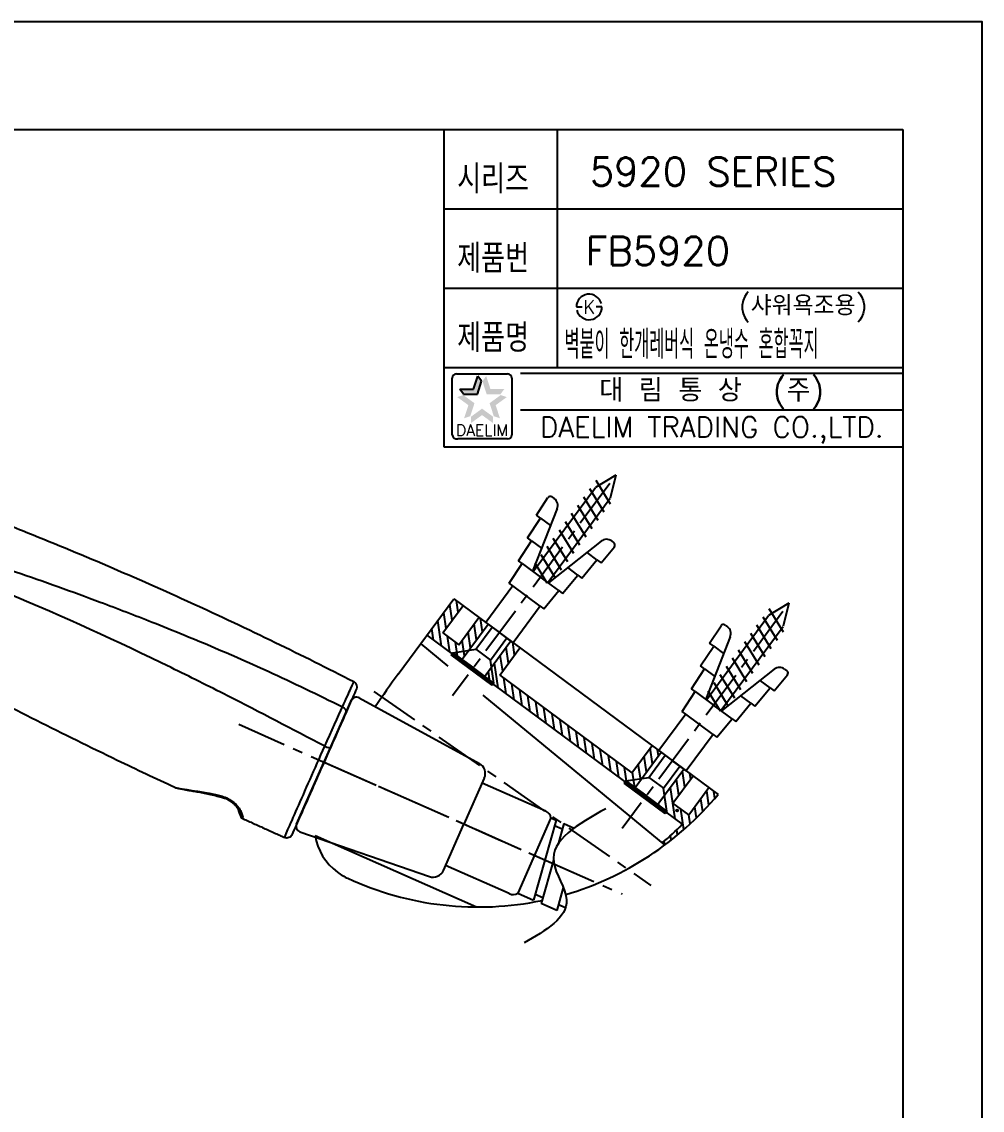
# Model space of a CAD drawing. Extents: x 20895 to 21489, y -3026 to -2606.
# Drawn here: x 21319.8 to 21489.3, y -2798.3 to -2606.2 of the extents above; entities that cross this region are included whole.
import ezdxf
from ezdxf.enums import TextEntityAlignment as Align

# ---------------------------------------------------------------- set-up
doc = ezdxf.new("R2010")
doc.units = 0
doc.header["$LTSCALE"] = 7
doc.header["$MEASUREMENT"] = 0
doc.linetypes.add('CENTER', pattern=[2, 1.25, -0.25, 0.25, -0.25])
doc.layers.get('0').update_dxf_attribs({"color": 2, "linetype": 'CONTINUOUS'})
for name, color, linetype in [('1', 1, 'CENTER'), ('41', 7, 'CONTINUOUS'), ('CL', 1, 'CENTER'), ('D', 2, 'CONTINUOUS'), ('DIM', 2, 'CONTINUOUS'), ('DWG', 7, 'CONTINUOUS'), ('HT', 3, 'CONTINUOUS'), ('TXT', 4, 'CONTINUOUS')]:
    doc.layers.add(name, color=color, linetype=linetype)
doc.styles.add('GHS', font='ROMANS.shx', dxfattribs={"bigfont": 'GHS.shx'})
doc.styles.add('ROMANS', font='romans')

# ---------------------------------------------------------------- blocks, each defined once
blk = doc.blocks.new('S')
at = {"layer": 'DWG', "color": 2}
for p, q in [((5596.35, 3276.4), (5600.01, 3276.61)), ((5592.17, 3275.28), (5596.35, 3275.51)), ((5592.17, 3274.41), (5592.17, 3275.28)), ((5596.35, 3275.51), (5596.35, 3276.4)), ((5596.35, 3275.51), (5596.35, 3273.32)), ((5600.54, 3276.11), (5600.54, 3275.6)), ((5568.04, 3273.82), (5567.54, 3273.82)), ((5567.54, 3264.82), (5567.54, 3273.82)), ((5568.04, 3273.82), (5568.04, 3269.32)), ((5568.04, 3273.82), (5570.94, 3270.92)), ((5583.79, 3273.12), (5587.98, 3273.36)), ((5583.79, 3272.32), (5583.79, 3273.12)), ((5587.98, 3274.17), (5592.17, 3274.41)), ((5587.98, 3273.36), (5587.98, 3274.17)), ((5599.43, 3274.15), (5587.98, 3271.06)), ((5587.98, 3273.36), (5587.98, 3269.32)), ((5592.17, 3274.41), (5592.17, 3272.19)), ((5570.94, 3270.92), (5575.79, 3270.92)), ((5570.94, 3270.92), (5570.94, 3267.72)), ((5583.79, 3272.32), (5575.79, 3272.32)), ((5575.79, 3272.32), (5575.79, 3269.32)), ((5583.79, 3266.32), (5583.79, 3272.32)), ((5587.82, 3267.72), (5589.37, 3271.57)), ((5587.98, 3270.92), (5606.46, 3270.92)), ((5589.37, 3267.07), (5591.18, 3271.57)), ((5591.18, 3267.07), (5592.99, 3271.57)), ((5592.99, 3267.07), (5594.8, 3271.57)), ((5594.8, 3267.07), (5596.61, 3271.57)), ((5596.61, 3267.07), (5598.42, 3271.57)), ((5598.42, 3267.07), (5600.23, 3271.57)), ((5600.23, 3267.07), (5602.04, 3271.57)), ((5602.04, 3267.07), (5603.85, 3271.57)), ((5603.85, 3267.07), (5605.66, 3271.57)), ((5605.66, 3267.07), (5607.47, 3271.57)), ((5610.33, 3269.33), (5606.46, 3270.92)), ((5568.04, 3264.82), (5568.04, 3269.32)), ((5575.79, 3266.32), (5575.79, 3269.32)), ((5587.98, 3265.28), (5587.98, 3269.32)), ((5610.33, 3269.33), (5606.47, 3267.72)), ((5568.04, 3264.82), (5570.94, 3267.72)), ((5570.94, 3267.72), (5575.79, 3267.72)), ((5587.98, 3267.72), (5606.46, 3267.72)), ((5599.43, 3264.49), (5587.98, 3267.59)), ((5583.79, 3266.32), (5575.79, 3266.32)), ((5583.79, 3266.32), (5583.79, 3265.52)), ((5583.79, 3265.52), (5587.98, 3265.28)), ((5587.98, 3265.28), (5587.98, 3264.47)), ((5592.17, 3264.23), (5592.17, 3266.45)), ((5596.35, 3263.13), (5596.35, 3265.32)), ((5567.54, 3264.82), (5568.04, 3264.82)), ((5587.98, 3264.47), (5592.17, 3264.23)), ((5592.17, 3264.23), (5592.17, 3263.37)), ((5592.17, 3263.37), (5596.35, 3263.13)), ((5596.35, 3263.13), (5596.35, 3262.24)), ((5600.54, 3263.04), (5600.54, 3262.53)), ((5596.35, 3262.24), (5600.01, 3262.03))]:
    blk.add_line(p, q, dxfattribs=at)
for centre, radius, start, end in [((5600.04, 3276.11), 0.5, 0.0005, 93.2254), ((5599.04, 3275.6), 1.5, 285.1209, 0.0005), ((5599.04, 3263.04), 1.5, 0.0005, 74.8801), ((5600.04, 3262.53), 0.5, 266.7756, 0.0005)]:
    blk.add_arc(centre, radius, start, end, dxfattribs=at)

msp = doc.modelspace()

# ---------------------------------------------------------------- hatches: boundary and pattern name
at = {"layer": 'HT'}
h = msp.add_hatch(dxfattribs=at)
h.set_pattern_fill('ANSI31', color=256, scale=10, angle=53.4895)
h.set_pattern_definition([(98.4895, (-33632.0384, 9903.3452), (-1.236303668, -0.184535203), [])])
h.paths.add_polyline_path([(21427.47656, -2738.75649), (21404.16788, -2721.50236), (21407.7377, -2716.67987), (21406.1302, -2715.48993), (21401.37044, -2721.91992), (21427.89412, -2741.55393), (21432.65388, -2735.12395), (21431.04639, -2733.93401)])
h.paths.add_polyline_path([(21396.93415, -2716.14763), (21394.12103, -2714.06524), (21397.69085, -2709.24275), (21396.08335, -2708.05281), (21391.32359, -2714.48279), (21397.3517, -2718.94507), (21402.11146, -2712.51508), (21400.50397, -2711.32514)])
edge = h.paths.add_edge_path()
edge.add_arc((21400.38333, -2707.42936), 55, 306.7483855, 320.3006955)
edge.add_line((21442.70073, -2742.56107), (21441.09323, -2741.37113))
edge.add_line((21441.09323, -2741.37113), (21437.52341, -2746.19362))
edge.add_line((21437.52341, -2746.19362), (21434.7103, -2744.11123))
edge.add_line((21434.7103, -2744.11123), (21438.28012, -2739.28874))
edge.add_line((21438.28012, -2739.28874), (21436.67262, -2738.0988))
edge.add_line((21436.67262, -2738.0988), (21431.91286, -2744.52878))
edge.add_line((21431.91286, -2744.52878), (21436.37193, -2747.82959))
edge.add_arc((21401.6846, -2713.93211), 48.5, 309.9450569, 315.659815, ccw=False)
edge.add_line((21432.82416, -2751.11514), (21433.28994, -2751.49924))

# ---------------------------------------------------------------- linework, layer by layer
at = {"color": 7}
for p, q in [((21394.31243, -2625.23662), (21394.31243, -2681.23662)), ((21414.31243, -2625.23662), (21414.31243, -2667.23662)), ((21394.31243, -2639.23662), (21475.31243, -2639.23662)), ((21394.31243, -2653.23662), (21475.31243, -2653.23662)), ((21394.31243, -2667.23662), (21475.31243, -2667.23662)), ((21394.31243, -2681.23662), (21475.31243, -2681.23662))]:
    msp.add_line(p, q, dxfattribs=at)
at = {"color": 2, "linetype": 'Continuous'}
for p, q in [((21395.78992, -2679.1021), (21395.78992, -2669.1021)), ((21396.53992, -2668.3521), (21405.53992, -2668.3521)), ((21406.28992, -2669.1021), (21406.28992, -2679.1021)), ((21407.81243, -2668.23662), (21475.31243, -2668.23662)), ((21407.81243, -2674.73662), (21475.31243, -2674.73662)), ((21405.53992, -2679.8521), (21396.78992, -2679.8521))]:
    msp.add_line(p, q, dxfattribs=at)
at = {"color": 2}
for p, q in [((21399.55156, -2671.05356), (21400.30093, -2668.74724)), ((21400.96603, -2669.66267), (21400.30093, -2668.74724)), ((21397.79165, -2671.96899), (21397.12655, -2671.05356)), ((21397.12655, -2671.05356), (21399.55156, -2671.05356)), ((21400.21667, -2671.96899), (21400.96603, -2669.66267)), ((21397.79165, -2671.96899), (21400.21667, -2671.96899))]:
    msp.add_line(p, q, dxfattribs=at)
at = {"color": 7, "linetype": 'Continuous'}
msp.add_line((21368.40658, -2747.62223), (21377.89044, -2726.19759), dxfattribs=at)
at = {"linetype": 'Continuous'}
msp.add_lwpolyline([(20895.31243, -3026.23662), (21489.31243, -3026.23662), (21489.31243, -2606.23662), (20895.31243, -2606.23662)], close=True, dxfattribs=at)
at = {"color": 2, "linetype": 'Continuous'}
for centre, radius, start, end in [((21396.53992, -2669.1021), 0.75, 90, 180), ((21405.53992, -2669.1021), 0.75, 0, 90), ((21396.66492, -2678.9771), 0.88388, 188.1301024, 278.1301024), ((21405.53992, -2679.1021), 0.75, 270, 0)]:
    msp.add_arc(centre, radius, start, end, dxfattribs=at)
at = {"color": 2}
for points in [[(21399.55156, -2671.05356), (21400.21667, -2671.96899), (21400.30093, -2668.74724), (21400.96603, -2669.66267)], [(21401.7789, -2668.74724), (21401.1138, -2669.66267), (21402.52827, -2671.05356), (21401.86317, -2671.96899)], [(21397.12655, -2671.05356), (21397.79165, -2671.96899), (21399.55156, -2671.05356), (21400.21667, -2671.96899)], [(21402.52827, -2671.05356), (21401.86317, -2671.96899), (21404.95328, -2671.05356), (21404.28818, -2671.96899)], [(21398.63171, -2673.88457), (21399.70787, -2673.53491), (21396.66984, -2672.45919), (21397.74599, -2672.10952)], [(21405.41, -2672.45919), (21404.33384, -2672.10952), (21403.44812, -2673.88457), (21402.37196, -2673.53491)], [(21397.88234, -2676.19089), (21398.9585, -2675.84123), (21398.63171, -2673.88457), (21399.70787, -2673.53491)], [(21401.03992, -2675.63423), (21401.03992, -2674.5027), (21399.07804, -2677.05962), (21399.07804, -2675.92808)], [(21403.00179, -2677.05962), (21403.00179, -2675.92808), (21401.03992, -2675.63423), (21401.03992, -2674.5027)], [(21403.44812, -2673.88457), (21402.37196, -2673.53491), (21404.19749, -2676.19089), (21403.12133, -2675.84123)]]:
    msp.add_solid(points, dxfattribs=at)
at = {"layer": '1'}
msp.add_line((21373.17059, -2736.86003), (21384.14359, -2741.71732), dxfattribs=at)
at = {"layer": '41', "color": 7, "linetype": 'Continuous', "extrusion": (0, 0, -1)}
msp.add_arc((-21377.94605, -2723.60138, -0.00001), 1, 117.176347, 203.877, dxfattribs=at)
at = {"layer": '41', "color": 7, "linetype": 'Continuous', "extrusion": (2.16211e-06, 0.000141243, -1)}
msp.add_arc((-21366.58953, -2749.25661, -0.34642), 1, 203.876772, 293.951614, dxfattribs=at)
at = {"layer": '41', "color": 7, "linetype": 'Continuous'}
for points, knots in [([(21378.3991, -2722.71977), (21373.81069, -2720.35779), (21364.35121, -2715.62508), (21349.87649, -2708.81169), (21335.01091, -2702.23433), (21322.13634, -2696.90525), (21311.32134, -2692.68127), (21302.63784, -2689.38478), (21293.89735, -2686.23769), (21285.01532, -2683.50901), (21276.01475, -2681.20591), (21266.91419, -2679.32752), (21260.79921, -2678.36233), (21257.72819, -2677.95117)], [0, 0, 0, 0, 0.119752407, 0.245505866, 0.371259758, 0.497009945, 0.568867931, 0.640729612, 0.712585815, 0.784438582, 0.856292288, 0.928146529, 1, 1, 1, 1]), ([(21257.43029, -2697.41195), (21260.74337, -2698.81801), (21267.43115, -2701.73972), (21277.50518, -2706.40215), (21287.75, -2711.41341), (21298.12957, -2716.8314), (21309.64346, -2722.98294), (21322.51615, -2729.56582), (21335.25366, -2735.85797), (21343.44336, -2739.72887), (21346.84644, -2741.31097)], [0, 0, 0, 0, 0.108348655, 0.219749503, 0.334201391, 0.451705619, 0.57226442, 0.727252843, 0.887011617, 1, 1, 1, 1]), ([(21374.28885, -2734.3338), (21373.44234, -2736.24613), (21372.62726, -2738.08745), (21371.06668, -2741.61292), (21370.32344, -2743.29196), (21369.03935, -2746.19281), (21368.48738, -2747.43976), (21367.71874, -2749.17618), (21367.50214, -2749.66548), (21367.50396, -2749.66137), (21367.50396, -2749.66137), (21367.50396, -2749.66137)], [0, 0, 0, 0, 0.249983011, 0.249983011, 0.499966021, 0.499966021, 0.749949032, 0.749949032, 0.999932043, 0.999932043, 1, 1, 1, 1]), ([(21346.83502, -2741.33561), (21346.83877, -2741.33757), (21346.87295, -2741.355), (21346.92826, -2741.37227), (21346.98622, -2741.3885), (21347.01069, -2741.39416), (21347.01751, -2741.39569), (21347.02221, -2741.39672), (21347.02695, -2741.39773), (21347.0344, -2741.39929), (21347.04567, -2741.40159), (21347.07145, -2741.40698), (21347.09463, -2741.41191)], [0, 0, 0, 0, 0.016094555, 0.145728816, 0.221375099, 0.239043381, 0.250667664, 0.263613333, 0.285262439, 0.336701613, 0.557964454, 1, 1, 1, 1]), ([(21347.0364, -2741.39966), (21347.03647, -2741.39967), (21347.0418, -2741.40076), (21347.0825, -2741.40937), (21347.24195, -2741.44252), (21347.40566, -2741.48316), (21347.54348, -2741.5154), (21347.54925, -2741.51675)], [0, 0, 0, 0, 0.042503566, 0.265861926, 0.612273072, 0.983918122, 1, 1, 1, 1]), ([(21347.58471, -2741.50594), (21347.68686, -2741.53658), (21348.14448, -2741.66618), (21348.94363, -2741.80579), (21349.97178, -2741.97299), (21350.97485, -2742.12831), (21352.01086, -2742.31131), (21353.12474, -2742.55776), (21354.20538, -2742.82664), (21354.92337, -2743.02099), (21355.24736, -2743.11191)], [0, 0, 0, 0, 0.051610428, 0.227650278, 0.368833209, 0.494457954, 0.626448203, 0.755273504, 0.890448185, 1, 1, 1, 1]), ([(21355.24744, -2743.08789), (21355.37043, -2743.12163), (21355.65815, -2743.21462), (21356.11868, -2743.4246), (21356.60073, -2743.70499), (21357.03939, -2744.03143), (21357.41352, -2744.37655), (21357.70615, -2744.71151), (21357.89603, -2744.99959), (21357.95761, -2745.11493), (21357.98823, -2745.19905), (21357.99557, -2745.2214)], [0, 0, 0, 0, 0.08531831, 0.201689289, 0.324626549, 0.450449588, 0.581839569, 0.716896988, 0.854614295, 0.961560843, 1, 1, 1, 1]), ([(21357.98132, -2745.17721), (21358.01913, -2745.28697), (21358.10328, -2745.53126), (21358.21627, -2745.85879), (21358.31204, -2746.13816), (21358.35827, -2746.27176), (21358.37247, -2746.31292), (21358.37437, -2746.3184), (21358.37546, -2746.32157), (21358.37631, -2746.32398), (21358.3774, -2746.3271), (21358.37953, -2746.33305), (21358.38669, -2746.35266), (21358.43927, -2746.48504), (21358.56817, -2746.67146), (21358.75642, -2746.836), (21358.87017, -2746.879), (21358.90498, -2746.88923)], [0, 0, 0, 0, 0.124313676, 0.298669275, 0.512899222, 0.697716954, 0.795389391, 0.846004768, 0.853260429, 0.855944763, 0.857869368, 0.858934585, 0.860711538, 0.869417893, 0.934681449, 0.980866896, 1, 1, 1, 1]), ([(21358.12219, -2745.58652), (21358.14867, -2745.66323), (21358.21867, -2745.86509), (21358.30635, -2746.12173), (21358.35629, -2746.26594), (21358.3712, -2746.3092), (21358.3739, -2746.31702), (21358.37412, -2746.31766), (21358.37412, -2746.31767)], [0, 0, 0, 0, 0.168428737, 0.490613641, 0.770163002, 0.917658776, 0.992438776, 1, 1, 1, 1])]:
    msp.add_open_spline(points, degree=3, knots=knots, dxfattribs=at)
at = {"layer": '41', "color": 3, "linetype": 'Continuous'}
for points, knots in [([(21259.56935, -2685.74105), (21260.6224, -2685.95044), (21262.5992, -2686.34351), (21265.33268, -2687.06008), (21267.67993, -2687.68474), (21269.64074, -2688.22261), (21271.21794, -2688.66197), (21272.41283, -2688.99852), (21275.60006, -2689.89619), (21280.94309, -2691.41127), (21290.52158, -2694.21219), (21303.16132, -2698.06996), (21318.21625, -2703.01514), (21331.7904, -2707.87014), (21341.66024, -2711.66873), (21351.56969, -2715.6636), (21362.83946, -2720.50896), (21372.06328, -2724.98823), (21376.43206, -2727.1098)], [0, 0, 0, 0, 0.025930919, 0.048677543, 0.068237453, 0.084608876, 0.097792379, 0.107788133, 0.114596192, 0.177777658, 0.241927657, 0.355621921, 0.496925261, 0.624610867, 0.703804882, 0.752378081, 0.882715903, 1, 1, 1, 1]), ([(21373.28948, -2734.0678), (21367.57402, -2731.07275), (21358.57801, -2726.35861), (21340.08733, -2717.12584), (21322.07235, -2708.89054), (21302.52428, -2701.10395), (21290.0154, -2696.65904), (21280.28723, -2693.54564), (21273.44167, -2691.508), (21267.74382, -2689.9369), (21263.35356, -2688.74595), (21260.72909, -2688.24526), (21259.59323, -2688.02856)], [0, 0, 0, 0, 0.157343855, 0.247656132, 0.503981945, 0.640054139, 0.760692492, 0.827631234, 0.889137026, 0.934852599, 0.97180445, 1, 1, 1, 1]), ([(21376.43238, -2727.10996), (21377.06985, -2725.68726), (21377.55633, -2724.60166), (21378.22728, -2723.10422), (21378.40292, -2722.71217), (21378.40303, -2722.7119)], [0, 0, 0, 0, 0.500080723, 0.500080723, 1, 1, 1, 1]), ([(21366.18387, -2750.17059), (21366.18128, -2750.17649), (21366.40194, -2749.67293), (21367.19418, -2747.86843), (21367.76604, -2746.56727), (21369.77423, -2742.00772), (21371.49898, -2738.10367), (21373.28944, -2734.06777)], [0, 0, 0, 0, 0.249998012, 0.249998012, 0.499998675, 0.499998675, 1, 1, 1, 1]), ([(21346.8085, -2741.32449), (21346.80849, -2741.3245), (21346.81086, -2741.32496), (21346.81567, -2741.32587), (21346.84, -2741.33047), (21346.92617, -2741.34631), (21347.06629, -2741.37549), (21347.14907, -2741.39273), (21347.25153, -2741.41492), (21347.37104, -2741.44317)], [0, 0, 0, 0, 0.110898979, 0.110898979, 0.110898979, 0.671685988, 0.671685988, 0.671685988, 1, 1, 1, 1]), ([(21355.17575, -2742.89941), (21355.34793, -2742.94973), (21355.5217, -2743.00968), (21355.69271, -2743.07806), (21356.05536, -2743.22308), (21356.41455, -2743.41181), (21356.7323, -2743.62169), (21357.07119, -2743.84554), (21357.37615, -2744.09952), (21357.62607, -2744.35033), (21357.85124, -2744.5763), (21358.03875, -2744.80524), (21358.18476, -2745.01829), (21358.35999, -2745.27396), (21358.4802, -2745.51325), (21358.54183, -2745.7117)], [0, 0, 0, 0, 0.10022528, 0.10022528, 0.10022528, 0.315992056, 0.315992056, 0.315992056, 0.545924211, 0.545924211, 0.545924211, 0.751961208, 0.751961208, 0.751961208, 1, 1, 1, 1])]:
    msp.add_open_spline(points, degree=3, knots=knots, dxfattribs=at)
at = {"layer": '41', "color": 7, "linetype": 'Continuous'}
for points, degree in [([(21378.86047, -2724.00616), (21378.8601, -2724.007), (21378.20324, -2725.49089), (21376.99369, -2728.22336)], 3), ([(21376.9928, -2728.22537), (21376.36534, -2729.64283), (21375.30161, -2732.04589), (21374.28882, -2734.33387)], 3), ([(21358.91381, -2746.87056), (21366.18627, -2750.16529)], 1)]:
    msp.add_open_spline(points, degree=degree, dxfattribs=at)
at = {"layer": '41', "color": 3, "linetype": 'Continuous'}
for points in [[(21373.28955, -2734.06777), (21374.464, -2731.46255), (21375.70088, -2728.72356), (21376.43091, -2727.1113)], [(21376.43236, -2727.11001), (21376.89396, -2727.33027), (21377.15758, -2727.85312), (21376.99371, -2728.22331)], [(21373.28955, -2734.06777), (21373.77402, -2734.28423), (21374.25419, -2734.4121), (21374.28882, -2734.33387)], [(21347.37104, -2741.44317), (21347.43636, -2741.48237), (21347.5071, -2741.50744), (21347.58048, -2741.51948)], [(21347.37104, -2741.44317), (21349.20898, -2741.8776), (21352.09239, -2741.99833), (21355.17575, -2742.89941)], [(21355.17575, -2742.89941), (21355.1821, -2743.00952), (21355.21219, -2743.06425), (21355.2572, -2743.06885)], [(21358.00018, -2745.21919), (21358.09268, -2745.44547), (21358.28947, -2745.63196), (21358.54183, -2745.7117)], [(21358.54183, -2745.7117), (21358.77875, -2746.47457), (21358.90824, -2746.90682), (21358.90821, -2746.90672)]]:
    msp.add_open_spline(points, degree=3, dxfattribs=at)
at = {"layer": 'CL'}
for p, q in [((21423.59191, -2687.69901), (21395.83465, -2725.19639)), ((21454.13431, -2710.30786), (21425.79274, -2748.59458)), ((21381.9641, -2724.40293), (21430.80133, -2758.63603)), ((21358.09655, -2730.18733), (21418.78353, -2757.05111)), ((21374.36695, -2737.3896), (21425.76942, -2760.14351))]:
    msp.add_line(p, q, dxfattribs=at)
at = {"layer": 'D'}
for p, q in [((21417.69512, -2656.55475), (21418.19512, -2656.55475)), ((21418.19512, -2656.55475), (21418.69512, -2656.55475)), ((21421.69512, -2656.55475), (21421.19512, -2656.55475)), ((21422.19512, -2656.55475), (21421.69512, -2656.55475))]:
    msp.add_line(p, q, dxfattribs=at)
msp.add_circle((21435.45525, -2745.41303, 0.00001), 0.16, dxfattribs=at)
for start, end in [(15, 180), (195, 0)]:
    msp.add_arc((21419.94512, -2656.55475), 2.25, start, end, dxfattribs=at)
at = {"layer": 'DIM'}
msp.add_spline([(21422.8715, -2745.08974), (21413.6845, -2754.52509), (21415.96031, -2761.19466), (21408.46918, -2768.7674)], degree=3, dxfattribs=at)
at = {"layer": 'DWG'}
for p, q in [((21386.23915, -2721.35139), (21396.08335, -2708.05281)), ((21394.12103, -2714.06524), (21397.69085, -2709.24275)), ((21396.08335, -2708.05281), (21442.70073, -2742.56107)), ((21396.93415, -2716.14763), (21400.50397, -2711.32514)), ((21397.3517, -2718.94507), (21402.11146, -2712.51508)), ((21391.32359, -2714.48279), (21436.37193, -2747.82959)), ((21394.12103, -2714.06524), (21396.93415, -2716.14763)), ((21401.37044, -2721.91992), (21406.1302, -2715.48993)), ((21390.21622, -2715.97875), (21395.01633, -2719.93713)), ((21404.16788, -2721.50236), (21407.7377, -2716.67987)), ((21404.16788, -2721.50236), (21427.47656, -2738.75649)), ((21401.19113, -2725.02915), (21433.28994, -2751.49924)), ((21427.47656, -2738.75649), (21431.04639, -2733.93401)), ((21427.89412, -2741.55393), (21432.65388, -2735.12395)), ((21431.91286, -2744.52878), (21436.67262, -2738.0988)), ((21412.2918, -2745.53721), (21401.05787, -2740.56438)), ((21434.7103, -2744.11123), (21438.28012, -2739.28874)), ((21437.52341, -2746.19362), (21441.09323, -2741.37113)), ((21437.52341, -2746.19362), (21434.7103, -2744.11123)), ((21413.21058, -2746.70944), (21407.3519, -2759.97315)), ((21414.12793, -2747.11551), (21410.12211, -2761.19941)), ((21413.21058, -2746.70944), (21414.12793, -2747.11551)), ((21415.20548, -2748.6861), (21413.85167, -2748.08682)), ((21415.48174, -2747.71479), (21414.4571, -2751.31729)), ((21415.48174, -2747.71479), (21417.28381, -2748.5125)), ((21371.58435, -2749.82779), (21400.04978, -2762.42835)), ((21405.85585, -2760.07642), (21394.62192, -2755.10359)), ((21413.6476, -2754.16336), (21411.47592, -2761.79869)), ((21375.50727, -2756.2742), (21375.57571, -2756.32487)), ((21415.38717, -2759.01321), (21414.24612, -2763.02495)), ((21407.3519, -2759.97315), (21410.12211, -2761.19941)), ((21411.75218, -2760.82739), (21410.39837, -2760.22811)), ((21414.24612, -2763.02495), (21411.47592, -2761.79869)), ((21415.76111, -2762.60199), (21414.52239, -2762.05365))]:
    msp.add_line(p, q, dxfattribs=at)
at = {"layer": 'DWG', "color": 7}
for p, q in [((21377.97286, -2726.01141), (21373.15067, -2736.90502)), ((21377.9068, -2726.16064), (21377.97286, -2726.01141)), ((21379.36659, -2725.53854), (21400.57615, -2737.12195)), ((21368.32849, -2747.79864), (21373.15067, -2736.90502)), ((21401.44635, -2739.68679), (21397.8399, -2747.83399)), ((21368.39455, -2747.64941), (21368.32849, -2747.79864)), ((21394.23344, -2755.98119), (21397.8399, -2747.83399)), ((21368.91546, -2749.14829), (21391.74973, -2757.06138))]:
    msp.add_line(p, q, dxfattribs=at)
at = {"layer": 'DWG'}
for centre, radius, start, end in [((21506.80133, -2810.5969), 150, 143.4895, 146.1690706), ((21400.38333, -2707.42936), 55, 286.2782433, 320.3006955), ((21411.72638, -2746.92656), 1.5, 8.3228774, 67.8552427), ((21401.6846, -2713.93211), 48.5, 309.9450569, 315.659815), ((21381.45697, -2748.23673), 10, 189.1550369, 233.4895), ((21381.52541, -2748.28739), 10, 233.4895, 245.2244455), ((21400.38333, -2707.42936), 55, 245.2244455, 281.796057), ((21406.5042, -2758.72378), 1.5, 244.3905121, 303.9228774)]:
    msp.add_arc(centre, radius, start, end, dxfattribs=at)
at = {"layer": 'DWG', "color": 7}
for centre, radius, start, end in [((21378.88727, -2726.41618), 1, 61.3592357, 156.1228774), ((21399.61751, -2738.87724), 2, 336.1228774, 61.3592357), ((21369.2429, -2748.20342), 1, 156.1228774, 250.8865191), ((21392.40461, -2755.17164), 2, 250.8865191, 336.1228774)]:
    msp.add_arc(centre, radius, start, end, dxfattribs=at)
at = {"layer": 'TXT', "color": 4}
for p, q in [((20921.31243, -2625.23662), (21475.31243, -2625.23662)), ((21475.31243, -2625.23662), (21475.31243, -3015.23662))]:
    msp.add_line(p, q, dxfattribs=at)

# ---------------------------------------------------------------- block references
at = {"layer": 'D', "rotation": 53.48947741966229}
for p in [(20714.39677, -9140.68253), (20744.93916, -9163.29138)]:
    msp.add_blockref('S', p, dxfattribs=at)

# ---------------------------------------------------------------- texts
at = {"color": 7, "style": 'GHS'}
for s, p in [('5920 SERIES', (21441.81935, -2632.65789)), ('FB5920', (21432.05327, -2646.65789))]:
    msp.add_text(s, height=5, dxfattribs=at).set_placement(p, align=Align.MIDDLE)
at = {"style": 'GHS'}
msp.add_text('(샤워욕조용)', height=3.5, dxfattribs=at).set_placement((21446.34697, -2658.05545))
at = {"style": 'GHS', "width": 0.5}
msp.add_text('벽붙이 한개레버식 온냉수 혼합꼭지', height=5, dxfattribs=at).set_placement((21415.6067, -2665.67542))
at = {"color": 7, "linetype": 'Continuous'}
for s, height, style, p in [('대 림 통 상  (주)', 4, 'GHS', (21441.57277, -2671.54153)), ('DAELIM TRADING CO.,LTD.', 3.6, 'ROMANS', (21441.57277, -2678.30887))]:
    msp.add_text(s, height=height, dxfattribs=dict(at, style=style)).set_placement(p, align=Align.MIDDLE)
at = {"color": 2, "linetype": 'Continuous', "style": 'ROMANS'}
msp.add_text('DAELIM', height=2, dxfattribs=at).set_placement((21401.03992, -2679.3021), align=Align.CENTER)
at = {"layer": 'D', "style": 'GHS', "width": 0.8}
for s, p in [('시리즈', (21396.65279, -2636.50723)), ('제품번', (21396.65279, -2650.50723)), ('제품명', (21396.65279, -2664.50723))]:
    msp.add_text(s, height=5, dxfattribs=at).set_placement(p)
at = {"layer": 'D', "style": 'GHS'}
msp.add_text('K', height=2.394, dxfattribs=at).set_placement((21419.94512, -2656.55475), align=Align.MIDDLE)

doc.saveas('drawing.dxf')
